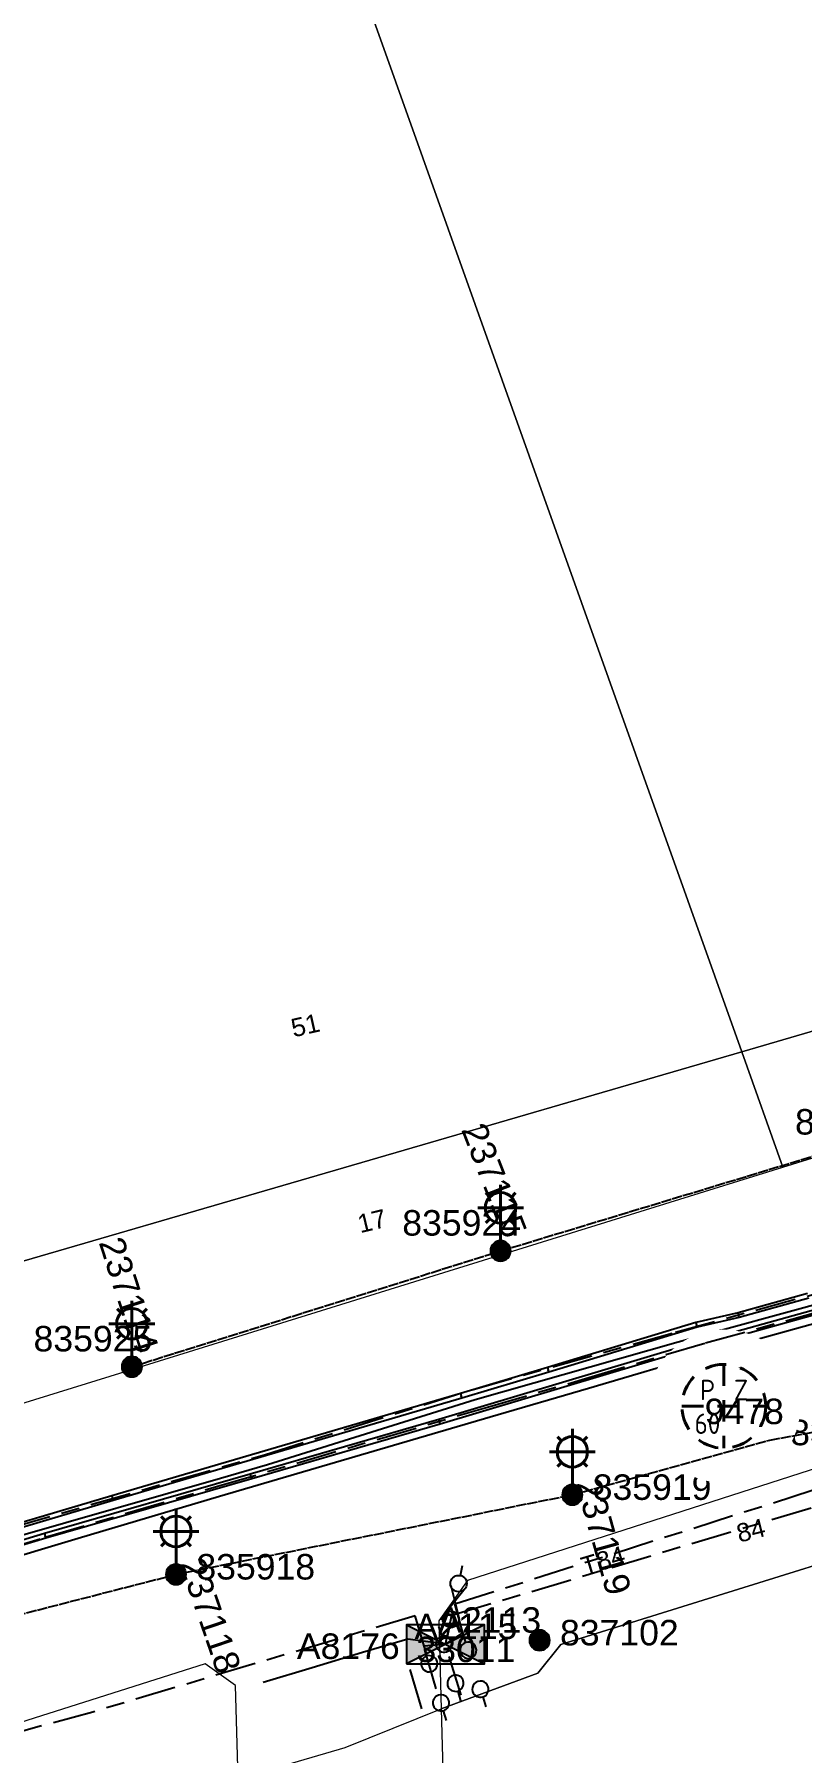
# Model space of a CAD drawing. Header units: metres. Extents: x 303957 to 307239, y 6268736 to 6272503.
# Drawn here: x 305404.7 to 305480, y 6269587.6 to 6269756.1 of the extents above; entities that cross this region are included whole.
import ezdxf
from ezdxf.enums import TextEntityAlignment as Align

# ---------------------------------------------------------------- set-up
doc = ezdxf.new("R2010")
doc.units = ezdxf.units.M
for name, pattern in [('Cable Exist OH', [1, 1, 0]), ('Cable Exist UG', [8.2, 4, -1.2, 1.8, -1.2]), ('Dash', [5, 3, -2])]:
    doc.linetypes.add(name, pattern=pattern)
doc.layers.get('0').update_dxf_attribs({"color": 6})
doc.layers.add('Cadastre Land Parcels_SP_EXT', color=9, linetype='Continuous', lineweight=5)
for name, color, linetype in [('Duct_SP_EXT', 7, 'Continuous'), ('Equip_HV_EXT', 7, 'Continuous'), ('Equip_LV_EXT', 7, 'Continuous'), ('Equip_SL_EXT', 7, 'Continuous'), ('Equip_SP_SL_EXT', 7, 'Continuous'), ('Mains_HV_EXT', 7, 'Continuous'), ('Mains_HV_MOD', 3, 'Continuous'), ('Mains_LV_EXT', 7, 'Continuous'), ('Mains_SL_EXT', 7, 'Continuous'), ('Mains_TR_EXT', 7, 'Continuous'), ('Sub_SP_EXT', 7, 'Continuous'), ('SupportsOH_SP_TR_HV_LV_SL_EXT', 7, 'Continuous')]:
    doc.layers.add(name, color=color, linetype=linetype)
doc.styles.add('iecARIAL', font='arial.ttf', dxfattribs={"height": 2})
doc.styles.add('IESYMBOL1', font='isocp.shx')
doc.styles.add('POLE_LABEL', font='arial.ttf')
doc.styles.add('SLCP_LABEL', font='arial.ttf', dxfattribs={"height": 3.5})
doc.styles.get("Standard").update_dxf_attribs({"font": 'arial.ttf'})
doc.styles.add('SWITCH_LABEL', font='arial.ttf', dxfattribs={"height": 2.5})
doc.linetypes.add('Cable E UG', pattern='A,6,-0.5,["E",Standard,S=1.7,R=0,X=0.5,Y=-1],-2.9', length=9.4)
doc.linetypes.add('Cable P UG', pattern='A,6,-0.5,["P",Standard,S=1.7,R=0,X=0.5,Y=-1],-2.9', length=9.4)

# ---------------------------------------------------------------- blocks, each defined once
blk = doc.blocks.new('SUB_PADMOUNT_EXT')
for points in [[(0, 0), (-3.84, 1.92), (-3.84, -1.92)], [(0, 0), (3.84, 1.92), (3.84, -1.92)]]:
    blk.add_hatch(color=256).paths.add_polyline_path(points)
for p, q in [((3.84, 1.92), (-3.84, -1.92)), ((-3.84, 1.92), (3.84, -1.92))]:
    blk.add_line(p, q)
blk.add_lwpolyline([(-3.84, -1.92), (3.84, -1.92), (3.84, 1.92), (-3.84, 1.92)], close=True)
for tag, height, flags, p in [('ASSET_NUM', 2.5, 8, (2, 2)), ('STREET_CODE', 0.2, 9, (1.5, 0)), ('CONSTRUCTED_VOLTAGE', 0.2, 9, (1.5, -0.2)), ('OPERATING_VOLTAGE', 0.2, 9, (1.5, -0.6)), ('ORIENTATION', 0.2, 9, (1.5, -0.8)), ('OWNED_BY', 0.2, 9, (1.5, -1)), ('OPERATED_BY', 0.2, 9, (1.5, -1.2)), ('SECONDARY_VOLTAGE', 0.2, 9, (1.5, -1.6)), ('NO_PHASES', 0.2, 9, (1.5, -0.4)), ('MAINTAINED_BY', 0.2, 9, (1.5, -1.4)), ('STATE', 0.2, 9, (1.5, -1.8)), ('SUBSTATION_TYPE', 0.2, 9, (1.5, -2.2)), ('STREETNAME', 0.2, 9, (1.5, -3)), ('SUBURB', 0.2, 9, (1.5, -3.2)), ('PARENT', 0.2, 9, (1.5, -2)), ('USAGE', 0.2, 9, (1.5, -2.4)), ('LEGEND', 0.2, 9, (1.5, -2.6)), ('LOCATION', 0.2, 9, (1.5, -2.8)), ('NOTES', 0.2, 9, (1.5, -3.4)), ('Z', 0.2, 1, (1.5, -3.6))]:
    blk.add_attdef(tag, text='', height=height, dxfattribs=dict(flags=flags)).set_placement(p, align=Align.MIDDLE_LEFT)
blk = doc.blocks.new('SL_LANTERN_EXT')
at = {"lineweight": 40}
for p, q in [((-1.46, 5.68), (-1.06, 5.28)), ((0, 1.97), (0, 6.47)), ((1.46, 5.68), (1.06, 5.28)), ((-2.25, 4.22), (2.25, 4.22)), ((-1.46, 2.76), (-1.06, 3.16)), ((0, 0), (0, 2.72)), ((1.46, 2.76), (1.06, 3.16))]:
    blk.add_line(p, q, dxfattribs=at)
blk.add_circle((0, 4.22), 1.5, dxfattribs=at)
at = {"style": 'iecARIAL', "flags": 8}
blk.add_attdef('ASSET_NUM', (1.5, 1.5), '', height=2.5, dxfattribs=at)
for tag, p, height, flags in [('OPERATING_VOLTAGE', (0.98, -1.65), 0.2, 9), ('ORIENTATION', (0.98, -1.85), 0.2, 9), ('CONSTRUCTED_VOLTAGE', (0.98, -0.65), 0.2, 9), ('CONTROL_TYPE', (0.98, -0.85), 0.2, 9), ('LANTERN_PURPOSE', (0.98, -1.05), 0.2, 9), ('LANTERN_TYPE', (0.98, -1.25), 0.2, 9), ('NO_PHASES', (0.98, -1.45), 0.2, 9), ('LNUMBER', (2.18, -3.25), 2.5, 8), ('OWNED_BY', (0.98, -2.05), 0.2, 9), ('STATE', (0.98, -2.25), 0.2, 9), ('USAGE', (0.98, -2.45), 0.2, 9), ('CEXIST', (0.98, -2.65), 0.2, 9), ('CNEW', (0.98, -2.85), 0.2, 9), ('CNUMBER', (0.98, -3.05), 0.2, 9), ('CREMOVE', (0.98, -3.25), 0.2, 9), ('CREPLACE', (0.98, -3.45), 0.2, 9), ('LKINGHEIGHT', (0.98, -3.65), 0.2, 9), ('LBRACKET', (0.98, -3.85), 0.2, 9), ('LBRACKETVOCAB', (0.98, -4.05), 0.2, 9), ('LCATEGORY', (0.98, -4.25), 0.2, 9), ('LCHARGE1', (0.98, -4.45), 0.2, 9), ('LCHARGE1PERCENT', (0.98, -4.65), 0.2, 9), ('LCHARGE2', (0.98, -4.85), 0.2, 9), ('LCHARGE2PERCENT', (0.98, -5.05), 0.2, 9), ('LCHARGE3', (0.98, -5.25), 0.2, 9), ('LCHARGE3PERCENT', (0.98, -5.45), 0.2, 9), ('LEXIST', (0.98, -5.65), 0.2, 9), ('LLAMP', (0.98, -5.85), 0.2, 9), ('LLAMPVOCAB', (0.98, -6.05), 0.2, 9), ('LMAST', (0.98, -6.25), 0.2, 9), ('LMASTVOCAB', (0.98, -6.45), 0.2, 9), ('LNEW', (0.98, -6.65), 0.2, 9), ('LANTNUMBER', (0.98, -6.85), 0.2, 9), ('LOUTREACH', (0.98, -7.25), 0.2, 9), ('LOUTREACHVOCAB', (0.98, -7.45), 0.2, 9), ('LRATECODE', (0.98, -7.65), 0.2, 9), ('LREMOVE', (0.98, -7.85), 0.2, 9), ('LREPLACE', (0.98, -8.05), 0.2, 9), ('LTYPE', (0.98, -8.25), 0.2, 9), ('LTYPEVOCAB', (0.98, -8.45), 0.2, 9), ('STREETNAME', (0.98, -9.25), 0.2, 9), ('SUBURB', (0.98, -9.45), 0.2, 1), ('LEGEND', (0.98, -8.65), 0.2, 9), ('LOCATION', (0.98, -8.85), 0.2, 9), ('NOTES', (0.98, -9.05), 0.2, 9)]:
    blk.add_attdef(tag, p, '', height=height, dxfattribs=dict(flags=flags))
blk = doc.blocks.new('POLE_EXT')
blk.add_hatch(color=256).paths.add_polyline_path([(-1, 0, 1), (1, 0, 1)])
blk.add_lwpolyline([(-1, 0, 1), (1, 0, 1)], format="xyb", close=True)
for tag, height, flags, p in [('pNumber', 2.5, 8, (-17.84, 2.07)), ('OWNED_BY', 0.2, 9, (1.35, -0.4)), ('SPECIAL_USE', 0.2, 9, (1.35, -0.8)), ('STATE', 0.2, 9, (1.35, -1)), ('cLV', 0.2, 9, (1.35, -1.4)), ('hDepth', 0.2, 9, (1.35, -1.6)), ('PARENT', 0.2, 9, (1.35, -0.6)), ('USAGE', 0.2, 9, (1.35, -1.2)), ('hDia', 0.2, 9, (1.35, -1.8)), ('cHV', 0.2, 9, (1.35, -2)), ('cLinedev', 0.2, 9, (1.35, -3.4)), ('LBRACKET', 0.2, 9, (1.35, -2.2)), ('LExisting', 0.2, 9, (1.35, -2.4)), ('LANTNUMBER', 0.2, 9, (1.35, -2.6)), ('LOther', 0.2, 9, (1.35, -2.8)), ('LRemove', 0.2, 9, (1.35, -3)), ('LEGEND', 0.2, 9, (1.35, -3.2)), ('pExisting', 0.2, 9, (1.35, -3.8)), ('pFooting', 0.2, 9, (1.35, -4.4)), ('pNew', 0.2, 9, (1.35, -4.6)), ('pRelocate', 0.2, 9, (1.35, -5)), ('LOCATION', 0.2, 9, (1.35, -3.6)), ('PFNUMBER', 0.2, 9, (1.35, -4)), ('NEWPFNUMBER', 0.2, 9, (1.35, -4.2)), ('pRemove', 0.2, 9, (1.35, -5.2)), ('pReplace', 0.2, 9, (1.35, -5.4)), ('pStay', 0.2, 9, (1.35, -5.6)), ('pType', 0.2, 9, (1.35, -5.8)), ('cspan', 0.2, 9, (1.35, -6)), ('STREETNAME', 0.2, 9, (1.35, -6.2)), ('SUBURB', 0.2, 9, (1.35, -6.4)), ('NOTES', 0.2, 9, (1.35, -6.6)), ('MAINTAINED_BY', 0.2, 9, (1.36, -6.81)), ('OPERATED_BY', 0.2, 9, (1.36, -7.01))]:
    blk.add_attdef(tag, text='', height=height, dxfattribs=dict(flags=flags)).set_placement(p, align=Align.MIDDLE_LEFT)
at = {"style": 'POLE_LABEL'}
for tag, height, flags, p in [('ASSET_NUM', 2.5, 8, (2, 2)), ('STRUCTURE_PLANT_NUMBER', 0.2, 9, (1.35, 0.03)), ('STREET_CODE', 0.2, 9, (1.35, -0.2))]:
    blk.add_attdef(tag, text='', height=height, dxfattribs=dict(at, flags=flags)).set_placement(p, align=Align.MIDDLE_LEFT)
at = {"flags": 1}
blk.add_attdef('Z', (1.35, -7.33), '', height=0.2, dxfattribs=at)
blk = doc.blocks.new('LV_UG_DFUSE_CLOSED_EXT')
for points in [[(1, 0), (0, 0)], [(5.04, 0.73), (2.16, -0.72)], [(5.05, -0.71), (2.16, 0.72)], [(6.2, 0.01), (7.2, 0.01)]]:
    blk.add_lwpolyline(points)
for centre in [(1.8, 0), (5.4, 0.01)]:
    blk.add_circle(centre, 0.8)
at = {"flags": 9}
for tag, p in [('ACTUAL_STATUS', (0, 0)), ('CONSTRUCTED_VOLTAGE', (0, -0.2)), ('OPERATING_VOLTAGE', (0, -0.6)), ('ORIENTATION', (0, -0.8)), ('STATE', (0, -1)), ('SWITCH_TYPE', (0, -1.2)), ('NO_PHASES', (0, -0.4)), ('USAGE', (0, -1.4)), ('NOTES', (0, -1.6))]:
    blk.add_attdef(tag, text='', height=0.2, dxfattribs=at).set_placement(p, align=Align.MIDDLE_LEFT)
at = {"flags": 1}
blk.add_attdef('Z', (0, 0), '', height=0.2, dxfattribs=at)
blk = doc.blocks.new('SWG_HOLEC_SU_EXT')
blk.add_line((1.8, -2), (5.8, -2))
for points in [[(1, 0), (0, 0)], [(6.6, 0), (7.6, 0)]]:
    blk.add_lwpolyline(points)
for points in [[(1.8, -0.8, 1), (1.8, 0.8, 1)], [(5.8, -0.8, 1), (5.8, 0.8, 1)]]:
    blk.add_lwpolyline(points, format="xyb", close=True)
at = {"style": 'SWITCH_LABEL', "flags": 8}
blk.add_attdef('ASSET_NUM', text='', height=2.5, rotation=179.9544, dxfattribs=at).set_placement((-2.4, 0), align=Align.MIDDLE_LEFT)
at = {"flags": 1}
blk.add_attdef('Z', (0, 0), '', height=0.2, dxfattribs=at)
at = {"flags": 9}
for tag, p in [('ACTUAL_STATUS', (0, -0.4)), ('CONSTRUCTED_VOLTAGE', (0, -0.6)), ('OPERATING_VOLTAGE', (0, -1)), ('ORIENTATION', (0, -1.2)), ('OWNED_BY', (0, -1.4)), ('NO_PHASES', (0, -0.8)), ('PARENT', (0, -1.6)), ('STATE', (0, -1.8)), ('SWITCH_TYPE', (0, -2)), ('STREETNAME', (0, -2.6)), ('SUBURB', (0, -2.8)), ('USAGE', (0, -2.2)), ('LOCATION', (0, -2.4)), ('NOTES', (0, -3))]:
    blk.add_attdef(tag, text='', height=0.2, dxfattribs=at).set_placement(p, align=Align.MIDDLE_LEFT)
at = {"style": 'SWITCH_LABEL', "flags": 9}
blk.add_attdef('STREET_CODE', text='', height=0.2, dxfattribs=at).set_placement((0, -0.2), align=Align.MIDDLE_LEFT)
blk = doc.blocks.new('SLCP_ZELL_EXT')
blk.add_wipeout([(-0.24, 7.5), (-0.71, 7.47), (-1.17, 7.41), (-1.64, 7.32), (-2.09, 7.21), (-2.54, 7.06), (-2.98, 6.89), (-3.41, 6.69), (-3.82, 6.46), (-4.22, 6.21), (-4.6, 5.93), (-4.96, 5.63), (-5.31, 5.31), (-5.63, 4.96), (-5.93, 4.6), (-6.21, 4.22), (-6.46, 3.82), (-6.69, 3.41), (-6.89, 2.98), (-7.06, 2.54), (-7.21, 2.09), (-7.32, 1.64), (-7.41, 1.17), (-7.47, 0.71), (-7.5, 0.24), (-7.5, -0.24), (-7.47, -0.71), (-7.41, -1.17), (-7.32, -1.64), (-7.21, -2.09), (-7.06, -2.54), (-6.89, -2.98), (-6.69, -3.41), (-6.46, -3.82), (-6.21, -4.22), (-5.93, -4.6), (-5.63, -4.96), (-5.31, -5.31), (-4.96, -5.63), (-4.6, -5.93), (-4.22, -6.21), (-3.82, -6.46), (-3.41, -6.69), (-2.98, -6.89), (-2.54, -7.06), (-2.09, -7.21), (-1.64, -7.32), (-1.17, -7.41), (-0.71, -7.47), (-0.24, -7.5), (0.24, -7.5), (0.71, -7.47), (1.17, -7.41), (1.64, -7.32), (2.09, -7.21), (2.54, -7.06), (2.98, -6.89), (3.41, -6.69), (3.82, -6.46), (4.22, -6.21), (4.6, -5.93), (4.96, -5.63), (5.31, -5.31), (5.63, -4.96), (5.93, -4.6), (6.21, -4.22), (6.46, -3.82), (6.69, -3.41), (6.89, -2.98), (7.06, -2.54), (7.21, -2.09), (7.32, -1.64), (7.41, -1.17), (7.47, -0.71), (7.5, -0.24), (7.5, 0.24), (7.47, 0.71), (7.41, 1.17), (7.32, 1.64), (7.21, 2.09), (7.06, 2.54), (6.89, 2.98), (6.69, 3.41), (6.46, 3.82), (6.21, 4.22), (5.93, 4.6), (5.63, 4.96), (5.31, 5.31), (4.96, 5.63), (4.6, 5.93), (4.22, 6.21), (3.82, 6.46), (3.41, 6.69), (2.98, 6.89), (2.54, 7.06), (2.09, 7.21), (1.64, 7.32), (1.17, 7.41), (0.71, 7.47), (0.24, 7.5)])
at = {"linetype": 'Dash', "lineweight": 40, "ltscale": 0.7}
for p, q in [((0, 4.11), (0, -4.11)), ((-4.11, 0), (4.11, 0))]:
    blk.add_line(p, q, dxfattribs=at)
blk.add_circle((0, 0), 4.11, dxfattribs=at)
at = {"lineweight": 40, "style": 'IESYMBOL1'}
for s, p in [('P', (-1.6, 0)), ('Z', (1.7, 0)), ('60', (-1.61, -3.31))]:
    blk.add_text(s, height=2, dxfattribs=at).set_placement(p, align=Align.BOTTOM_CENTER)
at = {"style": 'SLCP_LABEL'}
for tag, height, flags, p in [('ASSET_NUM', 2.5, 8, (2, 2)), ('STREET_CODE', 0.2, 9, (0, -0.2))]:
    blk.add_attdef(tag, text='', height=height, dxfattribs=dict(at, flags=flags)).set_placement(p, align=Align.MIDDLE_LEFT)
at = {"flags": 1}
blk.add_attdef('Z', (0, 0), '', height=0.2, dxfattribs=at)
at = {"flags": 9}
for tag, p in [('CONSTRUCTED_VOLTAGE', (0, -0.4)), ('CONTROL_TYPE', (0, -0.6)), ('OPERATING_VOLTAGE', (0, -1)), ('ORIENTATION', (0, -1.2)), ('OWNED_BY', (0, -1.4)), ('NO_PHASES', (0, -0.8)), ('USAGE', (0, -1.6)), ('STATE', (0, -2)), ('LOCATION', (0, -1.8)), ('NOTES', (0, -2.2))]:
    blk.add_attdef(tag, text='', height=0.2, dxfattribs=at).set_placement(p, align=Align.MIDDLE_LEFT)

msp = doc.modelspace()

# ---------------------------------------------------------------- linework, layer by layer
at = {"layer": 'Cadastre Land Parcels_SP_EXT', "linetype": 'Continuous'}
for points in [[(305553.05, 6269679.45), (305477.47, 6269918.07), (305390.42, 6269890.66), (305474.1, 6269656.34), (305553.05, 6269679.45)], [(305474.1, 6269656.34), (305390.42, 6269890.66), (305302.4, 6269862.95), (305395.89, 6269633.61), (305474.1, 6269656.34)], [(305548.44, 6269666.88), (305553.96, 6269676.59), (305553.05, 6269679.45), (305474.1, 6269656.34), (305478.14, 6269645.04), (305548.44, 6269666.88)], [(305412.11, 6269624.56), (305478.14, 6269645.04), (305474.1, 6269656.34), (305395.89, 6269633.61), (305400.98, 6269621.11), (305412.11, 6269624.56)], [(305504.68, 6269613.25), (305503.8, 6269622.7), (305447.2, 6269604.51), (305444.38, 6269600.54), (305444.61, 6269591.91), (305454.1, 6269595.43), (305456.36, 6269598.22), (305504.68, 6269613.25)], [(305492.95, 6269324.41), (305517.02, 6269332.04), (305530.34, 6269336.27), (305504.68, 6269613.25), (305456.36, 6269598.22), (305454.1, 6269595.43), (305444.61, 6269591.91), (305447.57, 6269482.43), (305452.19, 6269311.49), (305492.95, 6269324.41)], [(305421.44, 6269596.34), (305355.63, 6269575.45), (305355.69, 6269573.44), (305355.85, 6269567.54), (305389.76, 6269576.99), (305424.67, 6269585.04), (305424.43, 6269594.21), (305421.44, 6269596.34)], [(305432.2, 6269305.09), (305424.67, 6269585.04), (305435.19, 6269588.13), (305444.61, 6269591.91), (305447.57, 6269482.43), (305452.19, 6269311.49), (305436.05, 6269306.32), (305432.2, 6269305.09)]]:
    msp.add_lwpolyline(points, close=True, dxfattribs=at)
at = {"layer": 'Duct_SP_EXT'}
for p, q in [((305480.57, 6269632.64), (305473.74, 6269630.76)), ((305480.7, 6269632.18), (305473.86, 6269630.3)), ((305482.68, 6269631.43), (305468.32, 6269627.47)), ((305482.81, 6269630.97), (305468.45, 6269627)), ((305473.74, 6269630.76), (305469.59, 6269629.8)), ((305473.86, 6269630.3), (305469.72, 6269629.34)), ((305473.74, 6269630.76), (305473.8, 6269630.53)), ((305473.86, 6269630.3), (305473.8, 6269630.53)), ((305469.59, 6269629.8), (305455.03, 6269625.41)), ((305469.72, 6269629.34), (305455.17, 6269624.95)), ((305469.59, 6269629.8), (305469.66, 6269629.57)), ((305469.72, 6269629.34), (305469.66, 6269629.57)), ((305468.32, 6269627.47), (305444.37, 6269620.31)), ((305468.45, 6269627), (305444.5, 6269619.85)), ((305468.32, 6269627.47), (305468.38, 6269627.23)), ((305468.45, 6269627), (305468.38, 6269627.23)), ((305455.03, 6269625.41), (305446.49, 6269622.86)), ((305455.03, 6269625.41), (305455.1, 6269625.18)), ((305455.17, 6269624.95), (305446.63, 6269622.4)), ((305455.17, 6269624.95), (305455.1, 6269625.18)), ((305446.49, 6269622.86), (305412.27, 6269612.8)), ((305446.63, 6269622.4), (305412.41, 6269612.34)), ((305446.49, 6269622.86), (305446.56, 6269622.63)), ((305446.63, 6269622.4), (305446.56, 6269622.63)), ((305444.37, 6269620.31), (305425.87, 6269614.92)), ((305444.37, 6269620.31), (305444.43, 6269620.08)), ((305444.5, 6269619.85), (305426.01, 6269614.46)), ((305444.5, 6269619.85), (305444.43, 6269620.08)), ((305425.87, 6269614.92), (305405.68, 6269609.11)), ((305426.01, 6269614.46), (305405.82, 6269608.65)), ((305425.87, 6269614.92), (305425.94, 6269614.69)), ((305426.01, 6269614.46), (305425.94, 6269614.69)), ((305412.27, 6269612.8), (305401.49, 6269609.61)), ((305412.41, 6269612.34), (305401.63, 6269609.15)), ((305412.27, 6269612.8), (305412.34, 6269612.57)), ((305412.41, 6269612.34), (305412.34, 6269612.57)), ((305405.68, 6269609.11), (305385.42, 6269603.02)), ((305405.82, 6269608.65), (305385.55, 6269602.56)), ((305405.68, 6269609.11), (305405.75, 6269608.88)), ((305405.82, 6269608.65), (305405.75, 6269608.88))]:
    msp.add_line(p, q, dxfattribs=at)
at = {"layer": 'Mains_HV_EXT', "linetype": 'Cable P UG'}
for points in [[(305006.1, 6269537.8), (305058.48, 6269545.8), (305135.19, 6269558.02), (305145.44, 6269559.52), (305183.14, 6269565.07), (305209.27, 6269568.83), (305222.15, 6269570.52), (305286.09, 6269580.3), (305300.32, 6269582.37), (305311.36, 6269584.73), (305347.21, 6269592.82), (305365.76, 6269597.82), (305395.94, 6269606.75), (305395.94, 6269606.75), (305402.62, 6269608.72), (305422.94, 6269614.55)], [(305041.43, 6269541.29), (305058.95, 6269543.98), (305076.12, 6269546.79), (305129.77, 6269555.07), (305176.15, 6269561.97), (305196.38, 6269564.79), (305227.3, 6269569.55), (305236.41, 6269570.71), (305244.14, 6269572.06), (305249.02, 6269572.92), (305253.84, 6269573.71), (305267.4, 6269575.7), (305299.33, 6269580.59), (305310.63, 6269582.89), (305323.01, 6269585.48), (305329.65, 6269586.92), (305344.22, 6269590.29), (305354.81, 6269593.17), (305354.81, 6269593.17), (305364.74, 6269595.49), (305386, 6269601.76), (305406.02, 6269607.78), (305408.98, 6269608.66)]]:
    msp.add_lwpolyline(points, dxfattribs=at)
at = {"layer": 'Mains_HV_EXT', "linetype": 'Cable Exist UG'}
msp.add_lwpolyline([(305445.03, 6269598.25), (305442.93, 6269598.06), (305442.05, 6269601.04), (305442.05, 6269601.04), (305410.41, 6269591.6), (305359.95, 6269577.87), (305359.95, 6269577.87), (305300.75, 6269562.1), (305267.13, 6269555.36), (305240.44, 6269547.97), (305221.53, 6269544.57), (305213.24, 6269543.9), (305200.32, 6269544.17), (305180.87, 6269540.92), (305121.12, 6269531.66), (305107.34, 6269528.87), (305074.8, 6269524.99), (305074.8, 6269524.99), (305055.49, 6269521.84), (305050, 6269520.48)], dxfattribs=at)
at = {"layer": 'Mains_HV_EXT', "linetype": 'Cable E UG'}
for points in [[(305445.03, 6269598.25), (305441.32, 6269598.75), (305436.88, 6269597.43)], [(305436.88, 6269597.43), (305431.94, 6269595.95)], [(305431.94, 6269595.95), (305427.13, 6269594.51)]]:
    msp.add_lwpolyline(points, dxfattribs=at)
at = {"layer": 'Mains_HV_MOD', "linetype": 'Cable P UG'}
for points in [[(305422.94, 6269614.55), (305427.55, 6269615.87), (305447.95, 6269622.27), (305467.86, 6269627.9), (305482.95, 6269632.03), (305498.24, 6269635.99), (305505.4, 6269638.35), (305526.36, 6269644.45), (305545.53, 6269650.19), (305564.33, 6269655.36), (305584.74, 6269661.05)], [(305408.98, 6269608.66), (305422.85, 6269612.76), (305449.43, 6269620.55), (305459.06, 6269623.36), (305470.82, 6269626.84), (305479.28, 6269629.18), (305506.78, 6269636.76), (305512.19, 6269638.23), (305540.22, 6269646.27), (305569.1, 6269654.43), (305582.98, 6269658.68)]]:
    msp.add_lwpolyline(points, dxfattribs=at)
at = {"layer": 'Mains_SL_EXT', "linetype": 'Cable Exist OH'}
for points in [[(305450.44, 6269636.83), (305483.16, 6269646.74), (305483.25, 6269646.78)], [(305414.25, 6269625.47), (305450.44, 6269636.83)], [(305418.58, 6269605.1), (305457.48, 6269612.91)], [(305391.13, 6269598.05), (305418.58, 6269605.1)]]:
    msp.add_lwpolyline(points, dxfattribs=at)

# ---------------------------------------------------------------- block references
at = {"layer": 'Equip_HV_EXT'}
ref = msp.add_blockref('SWG_HOLEC_SU_EXT', (305446.72, 6269599.38), dxfattribs=dict(at, rotation=287.4426873092405))
ref.add_attrib('ASSET_NUM', 'A2113', dxfattribs={"layer": '0', "height": 2.5, "style": 'SWITCH_LABEL'}).set_placement((305444.32, 6269600.63), align=Align.MIDDLE_LEFT)
ref = msp.add_blockref('SWG_HOLEC_SU_EXT', (305444.39, 6269600), dxfattribs=dict(at, rotation=286.2240958863507))
ref.add_attrib('ASSET_NUM', 'A2115', dxfattribs={"layer": '0', "height": 2.5, "style": 'SWITCH_LABEL'}).set_placement((305441.99, 6269601.25), align=Align.TOP_LEFT)
ref = msp.add_blockref('SWG_HOLEC_SU_EXT', (305442.93, 6269598.06), dxfattribs=dict(at, rotation=286.6183409235697))
ref.add_attrib('ASSET_NUM', 'A8176', dxfattribs={"layer": '0', "height": 2.5, "style": 'SWITCH_LABEL'}).set_placement((305440.54, 6269599.31), align=Align.TOP_RIGHT)
at = {"layer": 'Equip_LV_EXT', "rotation": 77.71398696028425}
msp.add_blockref('LV_UG_DFUSE_CLOSED_EXT', (305445.18, 6269598.93), dxfattribs=at)
at = {"layer": 'Equip_SP_SL_EXT'}
ref = msp.add_blockref('SL_LANTERN_EXT', (305450.44, 6269636.83), dxfattribs=at)
ref.add_attrib('ASSET_NUM', '237115', dxfattribs={"layer": '0', "height": 2.5, "rotation": 291.2551, "style": 'iecARIAL'}).set_placement((305451.94, 6269638.33), align=Align.MIDDLE_RIGHT)
ref = msp.add_blockref('SL_LANTERN_EXT', (305414.25, 6269625.47), dxfattribs=at)
ref.add_attrib('ASSET_NUM', '237114', dxfattribs={"layer": '0', "height": 2.5, "rotation": 287.9011, "style": 'iecARIAL'}).set_placement((305415.75, 6269626.97), align=Align.MIDDLE_RIGHT)
ref = msp.add_blockref('SL_LANTERN_EXT', (305457.48, 6269612.91), dxfattribs=at)
ref.add_attrib('ASSET_NUM', '237119', dxfattribs={"layer": '0', "height": 2.5, "rotation": 285.5991, "style": 'iecARIAL'}).set_placement((305458.98, 6269614.41), align=Align.MIDDLE_LEFT)
ref = msp.add_blockref('SL_LANTERN_EXT', (305418.58, 6269605.1), dxfattribs=at)
ref.add_attrib('ASSET_NUM', '237118', dxfattribs={"layer": '0', "height": 2.5, "rotation": 288.8349, "style": 'iecARIAL'}).set_placement((305420.08, 6269606.6), align=Align.MIDDLE_LEFT)
at = {"layer": 'Sub_SP_EXT'}
ref = msp.add_blockref('SUB_PADMOUNT_EXT', (305445.03, 6269598.25), dxfattribs=at)
ref.add_attrib('ASSET_NUM', '33011', dxfattribs={"layer": '0', "height": 2.5}).set_placement((305447.03, 6269599), align=Align.TOP_CENTER)
at = {"layer": 'SupportsOH_SP_TR_HV_LV_SL_EXT'}
ref = msp.add_blockref('POLE_EXT', (305483.16, 6269646.74), dxfattribs=at)
ref.add_attrib('ASSET_NUM', '835923', dxfattribs={"layer": '0', "height": 2.5, "style": 'POLE_LABEL'}).set_placement((305485.16, 6269647.49), align=Align.BOTTOM_CENTER)
ref = msp.add_blockref('POLE_EXT', (305450.44, 6269636.83), dxfattribs=at)
ref.add_attrib('ASSET_NUM', '835924', dxfattribs={"layer": '0', "height": 2.5, "style": 'POLE_LABEL'}).set_placement((305452.44, 6269637.58), align=Align.BOTTOM_RIGHT)
ref = msp.add_blockref('POLE_EXT', (305414.25, 6269625.47), dxfattribs=at)
ref.add_attrib('ASSET_NUM', '835925', dxfattribs={"layer": '0', "height": 2.5, "style": 'POLE_LABEL'}).set_placement((305416.25, 6269626.22), align=Align.BOTTOM_RIGHT)
ref = msp.add_blockref('POLE_EXT', (305476.86, 6269618.27), dxfattribs=at)
ref.add_attrib('ASSET_NUM', '835920', dxfattribs={"layer": '0', "height": 2.5, "style": 'POLE_LABEL'}).set_placement((305478.86, 6269619.02), align=Align.MIDDLE_LEFT)
ref = msp.add_blockref('POLE_EXT', (305457.48, 6269612.91), dxfattribs=at)
ref.add_attrib('ASSET_NUM', '835919', dxfattribs={"layer": '0', "height": 2.5, "style": 'POLE_LABEL'}).set_placement((305459.48, 6269613.66), align=Align.MIDDLE_LEFT)
ref = msp.add_blockref('POLE_EXT', (305418.58, 6269605.1), dxfattribs=at)
ref.add_attrib('ASSET_NUM', '835918', dxfattribs={"layer": '0', "height": 2.5, "style": 'POLE_LABEL'}).set_placement((305420.58, 6269605.85), align=Align.MIDDLE_LEFT)
ref = msp.add_blockref('POLE_EXT', (305454.27, 6269598.64), dxfattribs=at)
ref.add_attrib('ASSET_NUM', '837102', dxfattribs={"layer": '0', "height": 2.5, "style": 'POLE_LABEL'}).set_placement((305456.27, 6269599.39), align=Align.MIDDLE_LEFT)

# ---------------------------------------------------------------- texts
at = {"layer": 'Cadastre Land Parcels_SP_EXT', "linetype": 'Continuous'}
for s, rotation, p in [('51', 12.6591, (305430.11, 6269657.77)), ('17', 13.5369, (305436.66, 6269638.56)), ('84', 14.0425, (305473.86, 6269608.21))]:
    msp.add_text(s, height=1.8, rotation=rotation, dxfattribs=at).set_placement(p)
at = {"layer": 'Mains_LV_EXT'}
msp.add_text('T84', height=1.8, rotation=16.6433, dxfattribs=at).set_placement((305458.68, 6269604.98))

# ---------------------------------------------------------------- next in the draw order: block references
at = {"layer": 'Equip_SL_EXT'}
ref = msp.add_blockref('SLCP_ZELL_EXT', (305472.35, 6269621.59), dxfattribs=at)
ref.add_attrib('ASSET_NUM', '9478', dxfattribs={"layer": '0', "height": 2.5, "style": 'SLCP_LABEL'}).set_placement((305474.35, 6269622.34), align=Align.TOP_CENTER)

# ---------------------------------------------------------------- next in the draw order: linework, layer by layer
at = {"layer": 'Mains_HV_EXT', "linetype": 'Cable Exist UG'}
msp.add_lwpolyline([(305445.03, 6269598.25), (305446.72, 6269599.38), (305445.95, 6269602.2), (305445.95, 6269602.2), (305527.65, 6269628.17)], dxfattribs=at)
at = {"layer": 'Mains_LV_EXT', "linetype": 'Cable Exist UG'}
msp.add_lwpolyline([(305445.03, 6269598.25), (305445.65, 6269601.09), (305492.27, 6269615.03)], dxfattribs=at)
at = {"layer": 'Mains_SL_EXT', "linetype": 'Cable Exist OH'}
for points in [[(305476.86, 6269618.27), (305495.76, 6269621.69)], [(305457.48, 6269612.91), (305476.86, 6269618.27)]]:
    msp.add_lwpolyline(points, dxfattribs=at)
at = {"layer": 'Mains_TR_EXT', "linetype": 'Cable Exist UG'}
for points in [[(305395.66, 6269607.71), (305402.34, 6269609.68), (305427.26, 6269616.83), (305447.66, 6269623.22), (305467.59, 6269628.86), (305482.69, 6269633), (305497.96, 6269636.95), (305505.11, 6269639.3), (305526.07, 6269645.41), (305545.25, 6269651.15), (305564.06, 6269656.32), (305584.46, 6269662.01)], [(305354.58, 6269594.15), (305364.48, 6269596.45), (305385.72, 6269602.72), (305405.73, 6269608.74), (305422.57, 6269613.72), (305449.15, 6269621.51), (305458.78, 6269624.32), (305470.54, 6269627.81), (305479.01, 6269630.14), (305506.52, 6269637.73), (305511.93, 6269639.2), (305539.95, 6269647.23), (305568.82, 6269655.39), (305582.69, 6269659.64)]]:
    msp.add_lwpolyline(points, dxfattribs=at)

doc.saveas('drawing.dxf')
